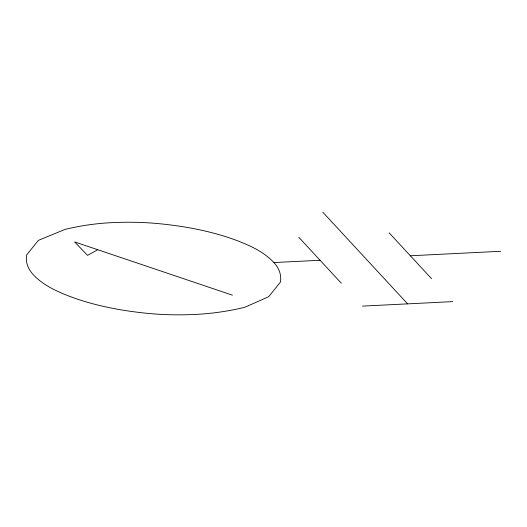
<?xml version="1.0" encoding="UTF-8"?>
<svg xmlns="http://www.w3.org/2000/svg" width="527" height="527" viewBox="0 0 527 527"><rect width="100%" height="100%" fill="white"/><g stroke="black" fill="none" stroke-linecap="round" stroke-linejoin="round"><path stroke-width="0.79" d="M97.732 249.712L87.568 255.378L74.623 241.919L232.42 295.166M273.915 262.558A110.202 48.313 -8.9 0 1 280.443 282.097L268.651 296.734L244.765 307.294A117.02 51.297 -8.9 0 1 195.945 314.395A172.599 75.664 -8.9 0 1 149.141 313.506A260.746 114.306 -8.9 0 1 56.685 290.871A172.599 75.664 -8.9 0 1 33.135 274.527A110.202 48.313 -8.9 0 1 26.607 254.989L38.399 240.352L65.124 229.377A110.202 48.313 -8.9 0 1 111.098 222.69A172.599 75.664 -8.9 0 1 157.909 223.573A260.746 114.306 -8.9 0 1 250.358 246.214A172.599 75.664 -8.9 0 1 273.915 262.558L320.067 260.266M410.355 255.773L500.65 251.287M362.49 306.115L452.779 301.622M389.143 232.848L431.567 278.697M322.787 212.17L407.634 303.868M298.855 237.334L341.279 283.19"/></g></svg>
